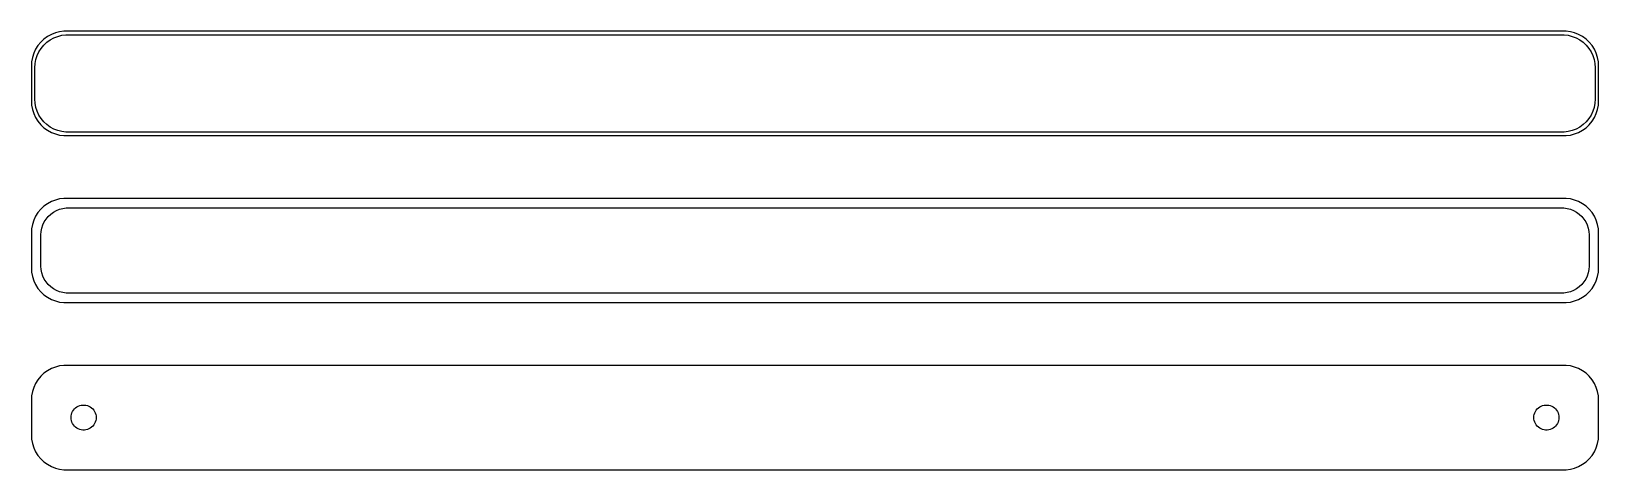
# Model space of a CAD drawing. Header units: metres. Extents: x -112 to 112, y 41 to 103.
import ezdxf

# ---------------------------------------------------------------- set-up
doc = ezdxf.new("R2010")
doc.units = ezdxf.units.M

msp = doc.modelspace()

# ---------------------------------------------------------------- linework, layer by layer
for p, q in [((-111.545, 101.439), (-111.882, 100.909)), ((-111.145, 101.923), (-111.545, 101.439)), ((-110.687, 102.353), (-111.145, 101.923)), ((-111.093, 101.042), (-110.713, 101.502)), ((-110.713, 101.502), (-110.278, 101.91)), ((-110.179, 102.722), (-110.687, 102.353)), ((-110.278, 101.91), (-109.795, 102.261)), ((-109.629, 103.024), (-110.179, 102.722)), ((-109.795, 102.261), (-109.272, 102.548)), ((-109.045, 103.255), (-109.629, 103.024)), ((-109.272, 102.548), (-108.718, 102.768)), ((-108.437, 103.411), (-109.045, 103.255)), ((-108.718, 102.768), (-108.14, 102.916)), ((-107.814, 103.49), (-108.437, 103.411)), ((-108.14, 102.916), (-107.548, 102.991)), ((107.814, 103.49), (-107.814, 103.49)), ((-107.548, 102.991), (107.548, 102.991)), ((107.548, 102.991), (108.14, 102.916)), ((108.437, 103.411), (107.814, 103.49)), ((108.14, 102.916), (108.718, 102.768)), ((109.045, 103.255), (108.437, 103.411)), ((108.718, 102.768), (109.272, 102.548)), ((109.629, 103.024), (109.045, 103.255)), ((109.272, 102.548), (109.795, 102.261)), ((110.179, 102.722), (109.629, 103.024)), ((109.795, 102.261), (110.278, 101.91)), ((110.687, 102.353), (110.179, 102.722)), ((110.278, 101.91), (110.713, 101.502)), ((111.145, 101.923), (110.687, 102.353)), ((110.713, 101.502), (111.093, 101.042)), ((111.545, 101.439), (111.145, 101.923)), ((111.882, 100.909), (111.545, 101.439)), ((-112.461, 99.1267), (-112.5, 98.5)), ((-112.343, 99.7434), (-112.461, 99.1267)), ((-112.149, 100.341), (-112.343, 99.7434)), ((-111.882, 100.909), (-112.149, 100.341)), ((-111.963, 98.8453), (-111.851, 99.4313)), ((-111.851, 99.4313), (-111.666, 99.9986)), ((-111.666, 99.9986), (-111.412, 100.538)), ((-111.412, 100.538), (-111.093, 101.042)), ((111.093, 101.042), (111.412, 100.538)), ((111.412, 100.538), (111.666, 99.9986)), ((111.666, 99.9986), (111.851, 99.4313)), ((111.851, 99.4313), (111.963, 98.8453)), ((112.149, 100.341), (111.882, 100.909)), ((112.343, 99.7434), (112.149, 100.341)), ((112.461, 99.1267), (112.343, 99.7434)), ((112.5, 98.5), (112.461, 99.1267)), ((-112.5, 98.5), (-112.5, 93.5)), ((-112, 98.25), (-111.963, 98.8453)), ((-112, 93.75), (-112, 98.25)), ((111.963, 98.8453), (112, 98.25)), ((112, 98.25), (112, 93.75)), ((112.5, 93.5), (112.5, 98.5)), ((-112.5, 93.5), (-112.461, 92.8733)), ((-112.461, 92.8733), (-112.343, 92.2566)), ((-112.343, 92.2566), (-112.149, 91.6594)), ((-111.963, 93.1547), (-112, 93.75)), ((-111.851, 92.5687), (-111.963, 93.1547)), ((-111.666, 92.0014), (-111.851, 92.5687)), ((111.851, 92.5687), (111.666, 92.0014)), ((111.963, 93.1547), (111.851, 92.5687)), ((112, 93.75), (111.963, 93.1547)), ((112.149, 91.6594), (112.343, 92.2566)), ((112.343, 92.2566), (112.461, 92.8733)), ((112.461, 92.8733), (112.5, 93.5)), ((-112.149, 91.6594), (-111.882, 91.0912)), ((-111.882, 91.0912), (-111.545, 90.5611)), ((-111.412, 91.4617), (-111.666, 92.0014)), ((-111.545, 90.5611), (-111.145, 90.0773)), ((-111.093, 90.958), (-111.412, 91.4617)), ((-111.145, 90.0773), (-110.687, 89.6474)), ((-110.713, 90.4984), (-111.093, 90.958)), ((-110.278, 90.0901), (-110.713, 90.4984)), ((-109.795, 89.7395), (-110.278, 90.0901)), ((110.278, 90.0901), (109.795, 89.7395)), ((110.713, 90.4984), (110.278, 90.0901)), ((110.687, 89.6474), (111.145, 90.0773)), ((111.093, 90.958), (110.713, 90.4984)), ((111.412, 91.4617), (111.093, 90.958)), ((111.145, 90.0773), (111.545, 90.5611)), ((111.666, 92.0014), (111.412, 91.4617)), ((111.545, 90.5611), (111.882, 91.0912)), ((111.882, 91.0912), (112.149, 91.6594)), ((-110.687, 89.6474), (-110.179, 89.2784)), ((-110.179, 89.2784), (-109.629, 88.9759)), ((-109.272, 89.4521), (-109.795, 89.7395)), ((-109.629, 88.9759), (-109.045, 88.7447)), ((-108.718, 89.2325), (-109.272, 89.4521)), ((-109.045, 88.7447), (-108.437, 88.5886)), ((-108.14, 89.0841), (-108.718, 89.2325)), ((-108.437, 88.5886), (-107.814, 88.5099)), ((-107.548, 89.0094), (-108.14, 89.0841)), ((-107.814, 88.5099), (107.814, 88.5099)), ((107.548, 89.0094), (-107.548, 89.0094)), ((108.14, 89.0841), (107.548, 89.0094)), ((107.814, 88.5099), (108.437, 88.5886)), ((108.718, 89.2325), (108.14, 89.0841)), ((108.437, 88.5886), (109.045, 88.7447)), ((109.272, 89.4521), (108.718, 89.2325)), ((109.045, 88.7447), (109.629, 88.9759)), ((109.795, 89.7395), (109.272, 89.4521)), ((109.629, 88.9759), (110.179, 89.2784)), ((110.179, 89.2784), (110.687, 89.6474)), ((-109.629, 79.0241), (-110.179, 78.7216)), ((-109.045, 79.2553), (-109.629, 79.0241)), ((-108.437, 79.4114), (-109.045, 79.2553)), ((-107.814, 79.4901), (-108.437, 79.4114)), ((107.814, 79.4901), (-107.814, 79.4901)), ((108.437, 79.4114), (107.814, 79.4901)), ((109.045, 79.2553), (108.437, 79.4114)), ((109.629, 79.0241), (109.045, 79.2553)), ((110.179, 78.7216), (109.629, 79.0241)), ((-111.882, 76.9088), (-112.149, 76.3406)), ((-111.545, 77.4389), (-111.882, 76.9088)), ((-111.145, 77.9227), (-111.545, 77.4389)), ((-110.687, 78.3526), (-111.145, 77.9227)), ((-110.179, 78.7216), (-110.687, 78.3526)), ((-110.641, 76.1141), (-110.38, 76.5244)), ((-110.38, 76.5244), (-110.071, 76.8988)), ((-110.071, 76.8988), (-109.716, 77.2315)), ((-109.716, 77.2315), (-109.323, 77.5171)), ((-109.323, 77.5171), (-108.898, 77.7512)), ((-108.898, 77.7512), (-108.446, 77.9301)), ((-108.446, 77.9301), (-107.975, 78.0509)), ((-107.975, 78.0509), (-107.493, 78.1118)), ((-107.493, 78.1118), (107.493, 78.1118)), ((107.493, 78.1118), (107.975, 78.0509)), ((107.975, 78.0509), (108.446, 77.9301)), ((108.446, 77.9301), (108.898, 77.7512)), ((108.898, 77.7512), (109.323, 77.5171)), ((109.323, 77.5171), (109.716, 77.2315)), ((109.716, 77.2315), (110.071, 76.8988)), ((110.071, 76.8988), (110.38, 76.5244)), ((110.687, 78.3526), (110.179, 78.7216)), ((110.38, 76.5244), (110.641, 76.1141)), ((111.145, 77.9227), (110.687, 78.3526)), ((111.545, 77.4389), (111.145, 77.9227)), ((111.882, 76.9088), (111.545, 77.4389)), ((112.149, 76.3406), (111.882, 76.9088)), ((-112.461, 75.1267), (-112.5, 74.5)), ((-112.5, 74.5), (-112.5, 69.5)), ((-112.343, 75.7434), (-112.461, 75.1267)), ((-112.149, 76.3406), (-112.343, 75.7434)), ((-111.119, 74.25), (-111.089, 74.735)), ((-111.119, 69.75), (-111.119, 74.25)), ((-111.089, 74.735), (-110.998, 75.2123)), ((-110.998, 75.2123), (-110.848, 75.6744)), ((-110.848, 75.6744), (-110.641, 76.1141)), ((110.641, 76.1141), (110.848, 75.6744)), ((110.848, 75.6744), (110.998, 75.2123)), ((110.998, 75.2123), (111.089, 74.735)), ((111.089, 74.735), (111.119, 74.25)), ((111.119, 74.25), (111.119, 69.75)), ((112.343, 75.7434), (112.149, 76.3406)), ((112.461, 75.1267), (112.343, 75.7434)), ((112.5, 74.5), (112.461, 75.1267)), ((112.5, 69.5), (112.5, 74.5)), ((-111.089, 69.265), (-111.119, 69.75)), ((111.119, 69.75), (111.089, 69.265)), ((-112.5, 69.5), (-112.461, 68.8733)), ((-112.461, 68.8733), (-112.343, 68.2566)), ((-112.343, 68.2566), (-112.149, 67.6594)), ((-112.149, 67.6594), (-111.882, 67.0912)), ((-110.998, 68.7877), (-111.089, 69.265)), ((-110.848, 68.3256), (-110.998, 68.7877)), ((-110.641, 67.8859), (-110.848, 68.3256)), ((-110.38, 67.4756), (-110.641, 67.8859)), ((110.641, 67.8859), (110.38, 67.4756)), ((110.848, 68.3256), (110.641, 67.8859)), ((110.998, 68.7877), (110.848, 68.3256)), ((111.089, 69.265), (110.998, 68.7877)), ((111.882, 67.0912), (112.149, 67.6594)), ((112.149, 67.6594), (112.343, 68.2566)), ((112.343, 68.2566), (112.461, 68.8733)), ((112.461, 68.8733), (112.5, 69.5)), ((-111.882, 67.0912), (-111.545, 66.5611)), ((-111.545, 66.5611), (-111.145, 66.0773)), ((-111.145, 66.0773), (-110.687, 65.6474)), ((-110.687, 65.6474), (-110.179, 65.2784)), ((-110.071, 67.1012), (-110.38, 67.4756)), ((-110.179, 65.2784), (-109.629, 64.9759)), ((-109.716, 66.7685), (-110.071, 67.1012)), ((-109.323, 66.4829), (-109.716, 66.7685)), ((-108.898, 66.2488), (-109.323, 66.4829)), ((-108.446, 66.0699), (-108.898, 66.2488)), ((-107.975, 65.9491), (-108.446, 66.0699)), ((-107.493, 65.8882), (-107.975, 65.9491)), ((107.493, 65.8882), (-107.493, 65.8882)), ((107.975, 65.9491), (107.493, 65.8882)), ((108.446, 66.0699), (107.975, 65.9491)), ((108.898, 66.2488), (108.446, 66.0699)), ((109.323, 66.4829), (108.898, 66.2488)), ((109.716, 66.7685), (109.323, 66.4829)), ((109.629, 64.9759), (110.179, 65.2784)), ((110.071, 67.1012), (109.716, 66.7685)), ((110.38, 67.4756), (110.071, 67.1012)), ((110.179, 65.2784), (110.687, 65.6474)), ((110.687, 65.6474), (111.145, 66.0773)), ((111.145, 66.0773), (111.545, 66.5611)), ((111.545, 66.5611), (111.882, 67.0912)), ((-109.629, 64.9759), (-109.045, 64.7447)), ((-109.045, 64.7447), (-108.437, 64.5886)), ((-108.437, 64.5886), (-107.814, 64.5099)), ((-107.814, 64.5099), (107.814, 64.5099)), ((107.814, 64.5099), (108.437, 64.5886)), ((108.437, 64.5886), (109.045, 64.7447)), ((109.045, 64.7447), (109.629, 64.9759)), ((-110.687, 54.3526), (-111.145, 53.9227)), ((-110.179, 54.7216), (-110.687, 54.3526)), ((-109.629, 55.0241), (-110.179, 54.7216)), ((-109.045, 55.2553), (-109.629, 55.0241)), ((-108.437, 55.4114), (-109.045, 55.2553)), ((-107.814, 55.4901), (-108.437, 55.4114)), ((107.814, 55.4901), (-107.814, 55.4901)), ((108.437, 55.4114), (107.814, 55.4901)), ((109.045, 55.2553), (108.437, 55.4114)), ((109.629, 55.0241), (109.045, 55.2553)), ((110.179, 54.7216), (109.629, 55.0241)), ((110.687, 54.3526), (110.179, 54.7216)), ((111.145, 53.9227), (110.687, 54.3526)), ((-112.149, 52.3406), (-112.343, 51.7434)), ((-111.882, 52.9088), (-112.149, 52.3406)), ((-111.545, 53.4389), (-111.882, 52.9088)), ((-111.145, 53.9227), (-111.545, 53.4389)), ((111.545, 53.4389), (111.145, 53.9227)), ((111.882, 52.9088), (111.545, 53.4389)), ((112.149, 52.3406), (111.882, 52.9088)), ((112.343, 51.7434), (112.149, 52.3406)), ((-112.461, 51.1267), (-112.5, 50.5)), ((-112.5, 50.5), (-112.5, 45.5)), ((-112.343, 51.7434), (-112.461, 51.1267)), ((-106.147, 49.3869), (-105.964, 49.5198)), ((-105.964, 49.5198), (-105.766, 49.6287)), ((-105.766, 49.6287), (-105.556, 49.7119)), ((-105.556, 49.7119), (-105.337, 49.7681)), ((-105.337, 49.7681), (-105.113, 49.7964)), ((-105.113, 49.7964), (-104.887, 49.7964)), ((-104.887, 49.7964), (-104.663, 49.7681)), ((-104.663, 49.7681), (-104.444, 49.7119)), ((-104.444, 49.7119), (-104.234, 49.6287)), ((-104.234, 49.6287), (-104.036, 49.5198)), ((-104.036, 49.5198), (-103.853, 49.3869)), ((103.853, 49.3869), (104.036, 49.5198)), ((104.036, 49.5198), (104.234, 49.6287)), ((104.234, 49.6287), (104.444, 49.7119)), ((104.444, 49.7119), (104.663, 49.7681)), ((104.663, 49.7681), (104.887, 49.7964)), ((104.887, 49.7964), (105.113, 49.7964)), ((105.113, 49.7964), (105.337, 49.7681)), ((105.337, 49.7681), (105.556, 49.7119)), ((105.556, 49.7119), (105.766, 49.6287)), ((105.766, 49.6287), (105.964, 49.5198)), ((105.964, 49.5198), (106.147, 49.3869)), ((112.461, 51.1267), (112.343, 51.7434)), ((112.5, 50.5), (112.461, 51.1267)), ((112.5, 45.5), (112.5, 50.5)), ((-106.8, 48), (-106.786, 48.2256)), ((-106.786, 47.7744), (-106.8, 48)), ((-106.786, 48.2256), (-106.743, 48.4476)), ((-106.743, 47.5524), (-106.786, 47.7744)), ((-106.743, 48.4476), (-106.674, 48.6626)), ((-106.674, 47.3374), (-106.743, 47.5524)), ((-106.674, 48.6626), (-106.577, 48.8671)), ((-106.577, 47.1329), (-106.674, 47.3374)), ((-106.577, 48.8671), (-106.456, 49.058)), ((-106.456, 49.058), (-106.312, 49.2322)), ((-106.312, 49.2322), (-106.147, 49.3869)), ((-103.853, 49.3869), (-103.688, 49.2322)), ((-103.688, 49.2322), (-103.544, 49.058)), ((-103.544, 49.058), (-103.423, 48.8671)), ((-103.423, 48.8671), (-103.326, 48.6626)), ((-103.326, 47.3374), (-103.423, 47.1329)), ((-103.326, 48.6626), (-103.257, 48.4476)), ((-103.257, 47.5524), (-103.326, 47.3374)), ((-103.257, 48.4476), (-103.214, 48.2256)), ((-103.214, 47.7744), (-103.257, 47.5524)), ((-103.214, 48.2256), (-103.2, 48)), ((-103.2, 48), (-103.214, 47.7744)), ((103.2, 48), (103.214, 48.2256)), ((103.214, 47.7744), (103.2, 48)), ((103.214, 48.2256), (103.257, 48.4476)), ((103.257, 47.5524), (103.214, 47.7744)), ((103.257, 48.4476), (103.326, 48.6626)), ((103.326, 47.3374), (103.257, 47.5524)), ((103.326, 48.6626), (103.423, 48.8671)), ((103.423, 47.1329), (103.326, 47.3374)), ((103.423, 48.8671), (103.544, 49.058)), ((103.544, 49.058), (103.688, 49.2322)), ((103.688, 49.2322), (103.853, 49.3869)), ((106.147, 49.3869), (106.312, 49.2322)), ((106.312, 49.2322), (106.456, 49.058)), ((106.456, 49.058), (106.577, 48.8671)), ((106.577, 48.8671), (106.674, 48.6626)), ((106.674, 47.3374), (106.577, 47.1329)), ((106.674, 48.6626), (106.743, 48.4476)), ((106.743, 47.5524), (106.674, 47.3374)), ((106.743, 48.4476), (106.786, 48.2256)), ((106.786, 47.7744), (106.743, 47.5524)), ((106.786, 48.2256), (106.8, 48)), ((106.8, 48), (106.786, 47.7744)), ((-112.5, 45.5), (-112.461, 44.8733)), ((-106.456, 46.942), (-106.577, 47.1329)), ((-106.312, 46.7678), (-106.456, 46.942)), ((-106.147, 46.6131), (-106.312, 46.7678)), ((-105.964, 46.4802), (-106.147, 46.6131)), ((-105.766, 46.3713), (-105.964, 46.4802)), ((-105.556, 46.2881), (-105.766, 46.3713)), ((-105.337, 46.2319), (-105.556, 46.2881)), ((-105.113, 46.2036), (-105.337, 46.2319)), ((-104.887, 46.2036), (-105.113, 46.2036)), ((-104.663, 46.2319), (-104.887, 46.2036)), ((-104.444, 46.2881), (-104.663, 46.2319)), ((-104.234, 46.3713), (-104.444, 46.2881)), ((-104.036, 46.4802), (-104.234, 46.3713)), ((-103.853, 46.6131), (-104.036, 46.4802)), ((-103.688, 46.7678), (-103.853, 46.6131)), ((-103.544, 46.942), (-103.688, 46.7678)), ((-103.423, 47.1329), (-103.544, 46.942)), ((103.544, 46.942), (103.423, 47.1329)), ((103.688, 46.7678), (103.544, 46.942)), ((103.853, 46.6131), (103.688, 46.7678)), ((104.036, 46.4802), (103.853, 46.6131)), ((104.234, 46.3713), (104.036, 46.4802)), ((104.444, 46.2881), (104.234, 46.3713)), ((104.663, 46.2319), (104.444, 46.2881)), ((104.887, 46.2036), (104.663, 46.2319)), ((105.113, 46.2036), (104.887, 46.2036)), ((105.337, 46.2319), (105.113, 46.2036)), ((105.556, 46.2881), (105.337, 46.2319)), ((105.766, 46.3713), (105.556, 46.2881)), ((105.964, 46.4802), (105.766, 46.3713)), ((106.147, 46.6131), (105.964, 46.4802)), ((106.312, 46.7678), (106.147, 46.6131)), ((106.456, 46.942), (106.312, 46.7678)), ((106.577, 47.1329), (106.456, 46.942)), ((112.461, 44.8733), (112.5, 45.5)), ((-112.461, 44.8733), (-112.343, 44.2566)), ((-112.343, 44.2566), (-112.149, 43.6594)), ((-112.149, 43.6594), (-111.882, 43.0912)), ((-111.882, 43.0912), (-111.545, 42.5611)), ((111.545, 42.5611), (111.882, 43.0912)), ((111.882, 43.0912), (112.149, 43.6594)), ((112.149, 43.6594), (112.343, 44.2566)), ((112.343, 44.2566), (112.461, 44.8733)), ((-111.545, 42.5611), (-111.145, 42.0773)), ((-111.145, 42.0773), (-110.687, 41.6474)), ((-110.687, 41.6474), (-110.179, 41.2784)), ((-110.179, 41.2784), (-109.629, 40.9759)), ((-109.629, 40.9759), (-109.045, 40.7447)), ((-109.045, 40.7447), (-108.437, 40.5886)), ((-108.437, 40.5886), (-107.814, 40.5099)), ((-107.814, 40.5099), (107.814, 40.5099)), ((107.814, 40.5099), (108.437, 40.5886)), ((108.437, 40.5886), (109.045, 40.7447)), ((109.045, 40.7447), (109.629, 40.9759)), ((109.629, 40.9759), (110.179, 41.2784)), ((110.179, 41.2784), (110.687, 41.6474)), ((110.687, 41.6474), (111.145, 42.0773)), ((111.145, 42.0773), (111.545, 42.5611))]:
    msp.add_line(p, q)

doc.saveas('drawing.dxf')
